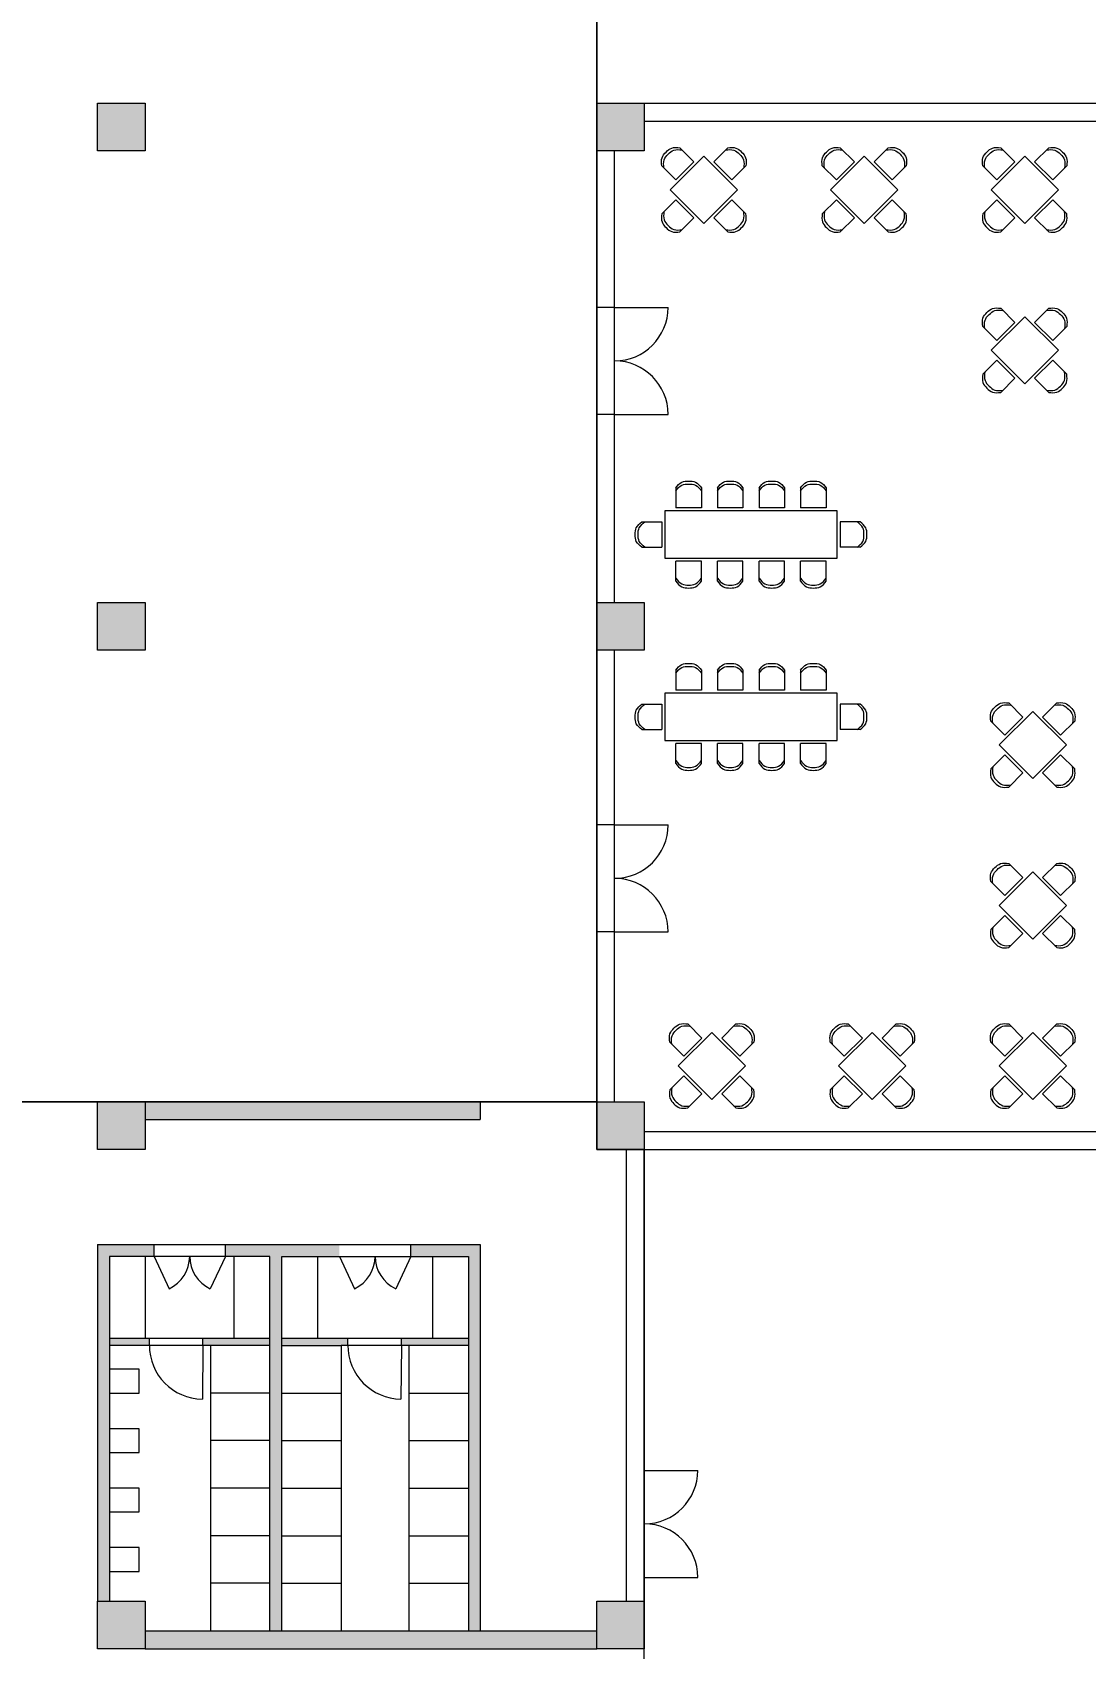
# Model space of a CAD drawing. Header units: metres. Extents: x -302 to 587, y -65 to 94.
# Drawn here: x 89.12 to 106.84, y -15.84 to 11.35 of the extents above; entities that cross this region are included whole.
import ezdxf

# ---------------------------------------------------------------- set-up
doc = ezdxf.new("R2010")
doc.units = ezdxf.units.M
doc.linetypes.add('ACAD_ISO03W100', pattern=[30, 12, -18])
doc.layers.get('0').update_dxf_attribs({"lineweight": 9})
for name, color, linetype, lineweight in [('fanghuo', 1, 'Continuous', 9), ('furniture', 3, 'Continuous', 5), ('glass', 5, 'Continuous', 5), ('hatch', 212, 'ACAD_ISO03W100', 5), ('ProfileEdges', 7, 'Continuous', 9), ('PUB_TEXT', 7, 'Continuous', 9), ('zhuwang', 2, 'Continuous', 13)]:
    doc.layers.add(name, color=color, linetype=linetype, lineweight=lineweight)
doc.dimstyles.new('myyyy', dxfattribs={"dimtxt": 1, "dimasz": 0.18, "dimexe": 0.18, "dimexo": 0.0625, "dimgap": 0.09, "dimtad": 0, "dimtoh": 1, "dimdec": 3, "dimrnd": 0.001, "dimzin": 0, "dimdsep": 46, "dimtxsty": 'Standard', "dimcen": 0.09, "dimadec": 0, "dimazin": 0, "dimtfac": 1, "dimtdec": 3, "dimtofl": 0, "dimtmove": 0, "dimatfit": 3, "dimfxl": 1, "dimtolj": 1, "dimtzin": 0, "dimarcsym": 0})

# ---------------------------------------------------------------- blocks, each defined once
blk = doc.blocks.new('*D67')
at = {"layer": 'Defpoints', "color": 0, "ltscale": 3, "transparency": 16777216}
for p in [(42.367, 68.96), (65.014, 68.96), (91.014, -32.64)]:
    blk.add_point(p, dxfattribs=at)
at = {"layer": 'PUB_TEXT', "color": 0, "lineweight": -2, "ltscale": 3, "transparency": 16777216}
for p, q in [((64.951, 68.96), (42.187, 68.96)), ((42.367, 68.78), (42.367, 20.666)), ((42.367, -32.46), (42.367, 15.653)), ((90.951, -32.64), (42.187, -32.64))]:
    blk.add_line(p, q, dxfattribs=at)
at = {"layer": 'PUB_TEXT', "color": 0, "ltscale": 3, "transparency": 16777216}
for points in [[(42.337, 68.78), (42.397, 68.78), (42.367, 68.96)], [(42.337, -32.46), (42.397, -32.46), (42.367, -32.64)]]:
    blk.add_solid(points, dxfattribs=at)
at = {"layer": 'PUB_TEXT', "color": 0, "ltscale": 3, "transparency": 16777216, "insert": (42.367, 18.16), "char_height": 1, "attachment_point": 5, "rotation": 90}
blk.add_mtext('\\A1;101.600', dxfattribs=at)
blk = doc.blocks.new('*D71')
at = {"layer": 'Defpoints', "color": 0, "ltscale": 3, "transparency": 16777216}
for p in [(56.614, -2.674), (124.614, -7.44), (124.614, -47.631)]:
    blk.add_point(p, dxfattribs=at)
at = {"layer": 'PUB_TEXT', "color": 0, "lineweight": -2, "ltscale": 3, "transparency": 16777216}
for p, q in [((56.614, -2.737), (56.614, -47.811)), ((124.614, -7.503), (124.614, -47.811)), ((56.794, -47.631), (88.274, -47.631)), ((124.434, -47.631), (92.954, -47.631))]:
    blk.add_line(p, q, dxfattribs=at)
at = {"layer": 'PUB_TEXT', "color": 0, "ltscale": 3, "transparency": 16777216}
for points in [[(56.794, -47.601), (56.794, -47.661), (56.614, -47.631)], [(124.434, -47.601), (124.434, -47.661), (124.614, -47.631)]]:
    blk.add_solid(points, dxfattribs=at)
at = {"layer": 'PUB_TEXT', "color": 0, "ltscale": 3, "transparency": 16777216, "insert": (90.614, -47.631), "char_height": 1, "attachment_point": 5}
blk.add_mtext('\\A1;68.000', dxfattribs=at)

msp = doc.modelspace()

# ---------------------------------------------------------------- hatches: boundary and pattern name
at = {"layer": 'hatch', "ltscale": 0.05}
h = msp.add_hatch(color=256, dxfattribs=at)
h.dxf.hatch_style = 1
h.paths.add_polyline_path([(91.0136, 10.1598), (90.2136, 10.1598), (90.2136, 9.3598), (91.0136, 9.3598)])
h = msp.add_hatch(color=256, dxfattribs=at)
h.dxf.hatch_style = 1
h.paths.add_polyline_path([(91.0136, 10.1598), (90.2136, 10.1598), (90.2136, 9.3598), (91.0136, 9.3598)])
h = msp.add_hatch(color=256, dxfattribs=at)
h.dxf.hatch_style = 1
h.paths.add_polyline_path([(99.4136, 10.1598), (98.6136, 10.1598), (98.6136, 9.3598), (99.4136, 9.3598)])
h = msp.add_hatch(color=256, dxfattribs=at)
h.dxf.hatch_style = 1
h.paths.add_polyline_path([(99.4136, 10.1598), (98.6136, 10.1598), (98.6136, 9.3598), (99.4136, 9.3598)])
h = msp.add_hatch(color=256, dxfattribs=at)
h.dxf.hatch_style = 1
h.paths.add_polyline_path([(91.0136, 1.7598), (90.2136, 1.7598), (90.2136, 0.9598), (91.0136, 0.9598)])
h = msp.add_hatch(color=256, dxfattribs=at)
h.dxf.hatch_style = 1
h.paths.add_polyline_path([(91.0136, 1.7598), (90.2136, 1.7598), (90.2136, 0.9598), (91.0136, 0.9598)])
h = msp.add_hatch(color=256, dxfattribs=at)
h.dxf.hatch_style = 1
h.paths.add_polyline_path([(99.4136, 1.7598), (98.6136, 1.7598), (98.6136, 0.9598), (99.4136, 0.9598)])
h = msp.add_hatch(color=256, dxfattribs=at)
h.dxf.hatch_style = 1
h.paths.add_polyline_path([(99.4136, 1.7598), (98.6136, 1.7598), (98.6136, 0.9598), (99.4136, 0.9598)])
h = msp.add_hatch(color=256, dxfattribs=at)
h.dxf.hatch_style = 1
h.paths.add_polyline_path([(91.0136, -7.4402), (91.0136, -6.6402), (90.2136, -6.6402), (90.2136, -7.4402)])
h.paths.add_polyline_path([(91.0136, -6.6402), (91.0136, -6.9402), (96.6536, -6.9402), (96.6536, -6.6402)])
h = msp.add_hatch(color=256, dxfattribs=at)
h.dxf.hatch_style = 1
h.paths.add_polyline_path([(99.4136, -6.6402), (98.6136, -6.6402), (98.6136, -7.4402), (99.4136, -7.4402)])
h = msp.add_hatch(color=256, dxfattribs=at)
h.dxf.hatch_style = 1
h.paths.add_polyline_path([(90.4136, -9.2402), (91.1636, -9.2402), (91.1636, -9.0402), (90.2136, -9.0402), (90.2136, -15.0402), (90.4136, -15.0402)])
h = msp.add_hatch(color=256, dxfattribs=at)
h.dxf.hatch_style = 1
h.paths.add_polyline_path([(96.6536, -9.0402), (95.4836, -9.0402), (95.4836, -9.2402), (96.4536, -9.2402), (96.4536, -15.5402), (96.6536, -15.5402)])
h.paths.add_polyline_path([(94.4256, -10.6202), (93.3136, -10.6202), (93.3136, -10.7402), (94.3136, -10.7402), (94.4256, -10.7402)])
h.paths.add_polyline_path([(96.4536, -10.6202), (95.3256, -10.6202), (95.3256, -10.7402), (96.4536, -10.7402)])
h.paths.add_polyline_path([(93.1136, -10.6202), (91.9856, -10.6202), (91.9856, -10.7402), (92.1136, -10.7402), (93.1136, -10.7402)])
h.paths.add_polyline_path([(91.0856, -10.6202), (90.4136, -10.6202), (90.4136, -10.7402), (91.0856, -10.7402)])
h.paths.add_polyline_path([(91.0136, -15.0402), (90.2136, -15.0402), (90.2136, -15.8402), (91.0136, -15.8402)])
h.paths.add_polyline_path([(98.6136, -15.5402), (91.0136, -15.5402), (91.0136, -15.8402), (98.6136, -15.8402)])
h = msp.add_hatch(color=256, dxfattribs=at)
h.dxf.hatch_style = 1
h.paths.add_polyline_path([(93.3136, -9.2402), (94.2836, -9.2402), (94.2836, -9.0402), (92.3636, -9.0402), (92.3636, -9.2402), (93.1136, -9.2402), (93.1136, -15.5402), (93.3136, -15.5402)])
h = msp.add_hatch(color=256, dxfattribs=at)
h.dxf.hatch_style = 1
h.paths.add_polyline_path([(99.4136, -15.0402), (98.6136, -15.0402), (98.6136, -15.8402), (99.4136, -15.8402)])

# ---------------------------------------------------------------- linework, layer by layer
at = {"ltscale": 0.05}
for p, q in [((98.9136, 6.7247), (98.6136, 6.7247)), ((98.9136, 4.9247), (98.6136, 4.9247)), ((98.9136, -1.9809), (98.6136, -1.9809)), ((98.9136, -3.7809), (98.6136, -3.7809)), ((96.6536, -6.6402), (96.6536, -6.9402)), ((90.2136, -9.0402), (90.2136, -15.0402)), ((90.2136, -9.0402), (96.6536, -9.0402)), ((90.2136, -9.0402), (90.2136, -15.0402)), ((90.4136, -9.2402), (90.4136, -15.0402)), ((93.1136, -9.2402), (90.4136, -9.2402)), ((91.0136, -9.2402), (91.0136, -10.6202)), ((91.1636, -9.2402), (91.1636, -9.0402)), ((92.3636, -9.2402), (92.3636, -9.0402)), ((92.5136, -10.6202), (92.5136, -9.2402)), ((93.1136, -15.5402), (93.1136, -9.2402)), ((93.3136, -15.5402), (93.3136, -9.2402)), ((93.3136, -9.2402), (96.4536, -9.2402)), ((93.9136, -9.2402), (93.9136, -10.6202)), ((95.4836, -9.2402), (95.4836, -9.0402)), ((95.8536, -10.6202), (95.8536, -9.2402)), ((96.4536, -9.2402), (96.4536, -15.5402)), ((96.4536, -9.2402), (96.4536, -15.5402)), ((96.6536, -9.0402), (96.6536, -15.5402)), ((93.1136, -10.6202), (90.4136, -10.6202)), ((92.1136, -10.7402), (90.4136, -10.7402)), ((91.0856, -10.7326), (91.0856, -10.6202)), ((91.9856, -10.7402), (91.9856, -10.6202)), ((92.1136, -10.7402), (92.1136, -15.5402)), ((93.1136, -10.7402), (92.1136, -10.7402)), ((96.4536, -10.6202), (93.3136, -10.6202)), ((93.3136, -10.7402), (94.3136, -10.7402)), ((94.3136, -10.7402), (94.3136, -15.5402)), ((96.4536, -10.7402), (94.3136, -10.7402)), ((94.4256, -10.7402), (94.4256, -10.6202)), ((95.3256, -10.7402), (95.3256, -10.6202)), ((95.4536, -10.7402), (95.4536, -15.5402)), ((90.9136, -11.1402), (90.4136, -11.1402)), ((90.4136, -11.1402), (90.4136, -11.5402)), ((90.9136, -11.5402), (90.9136, -11.1402)), ((90.4136, -11.5402), (90.9136, -11.5402)), ((93.1136, -11.5402), (92.1136, -11.5402)), ((93.3136, -11.5402), (94.3136, -11.5402)), ((95.4536, -11.5402), (96.4536, -11.5402)), ((90.9136, -12.1402), (90.4136, -12.1402)), ((90.4136, -12.1402), (90.4136, -12.5402)), ((90.9136, -12.5402), (90.9136, -12.1402)), ((93.1136, -12.3402), (92.1136, -12.3402)), ((93.3136, -12.3402), (94.3136, -12.3402)), ((95.4536, -12.3402), (96.4536, -12.3402)), ((90.4136, -12.5402), (90.9136, -12.5402)), ((90.9136, -13.1402), (90.4136, -13.1402)), ((90.4136, -13.1402), (90.4136, -13.5402)), ((90.9136, -13.5402), (90.9136, -13.1402)), ((93.1136, -13.1402), (92.1136, -13.1402)), ((93.3136, -13.1402), (94.3136, -13.1402)), ((95.4536, -13.1402), (96.4536, -13.1402)), ((90.4136, -13.5402), (90.9136, -13.5402)), ((93.1136, -13.9402), (92.1136, -13.9402)), ((93.3136, -13.9402), (94.3136, -13.9402)), ((95.4536, -13.9402), (96.4536, -13.9402)), ((90.9136, -14.1402), (90.4136, -14.1402)), ((90.4136, -14.1402), (90.4136, -14.5402)), ((90.9136, -14.5402), (90.9136, -14.1402)), ((90.4136, -14.5402), (90.9136, -14.5402)), ((93.1136, -14.7402), (92.1136, -14.7402)), ((93.3136, -14.7402), (94.3136, -14.7402)), ((95.4536, -14.7402), (96.4536, -14.7402))]:
    msp.add_line(p, q, dxfattribs=at)
for p, q in [((91.0136, -6.6402), (96.6536, -6.6402)), ((91.0136, -6.9402), (96.6536, -6.9402)), ((99.1136, -15.0402), (99.1136, -7.4402)), ((99.4136, -7.4402), (99.4136, -15.0402)), ((91.0136, -15.5402), (98.6136, -15.5402)), ((91.0136, -15.8402), (98.6136, -15.8402))]:
    msp.add_line(p, q)
at = {"layer": 'fanghuo', "ltscale": 3}
for points in [[(116.2136, 68.9598), (98.6136, 68.9598), (98.6136, -7.4402), (124.6136, -7.4402), (124.6136, 60.5598), (116.2136, 60.5598), (116.2136, 68.9598)], [(98.6136, 59.7598), (65.0136, 59.7598), (65.0136, 9.3598), (82.6136, 9.3598), (82.6136, -1.0402), (88.2136, -1.0402), (88.2136, -6.6402), (98.6136, -6.6402), (98.6136, 59.7598)], [(65.0136, 10.1598), (56.6136, 10.1598), (56.6136, -2.6742), (86.5796, -32.6402), (99.4136, -32.6402), (99.4136, -7.4402), (98.6136, -7.4402), (98.6136, -6.6402), (88.2136, -6.6402), (88.2136, -1.0402), (82.6136, -1.0402), (82.6136, 9.3598), (65.0136, 9.3598), (65.0136, 10.1598)]]:
    msp.add_lwpolyline(points, dxfattribs=at)
at = {"layer": 'furniture', "ltscale": 0.05}
for p, q in [((100.415, 9.2682), (99.8493, 8.7025)), ((100.0119, 9.4096), (100.2488, 9.1727)), ((100.9807, 8.7025), (100.415, 9.2682)), ((100.8181, 9.4096), (100.5812, 9.1727)), ((103.115, 9.2682), (102.5493, 8.7025)), ((102.7119, 9.4096), (102.9488, 9.1727)), ((103.6807, 8.7025), (103.115, 9.2682)), ((103.5181, 9.4096), (103.2812, 9.1727)), ((105.815, 9.2682), (105.2493, 8.7025)), ((105.4119, 9.4096), (105.6488, 9.1727)), ((106.3807, 8.7025), (105.815, 9.2682)), ((106.2181, 9.4096), (105.9812, 9.1727)), ((99.7079, 9.1056), (99.9448, 8.8687)), ((100.2488, 9.1727), (99.9448, 8.8687)), ((100.8852, 8.8687), (100.5812, 9.1727)), ((101.1221, 9.1056), (100.8852, 8.8687)), ((102.4079, 9.1056), (102.6448, 8.8687)), ((102.9488, 9.1727), (102.6448, 8.8687)), ((103.5852, 8.8687), (103.2812, 9.1727)), ((103.8221, 9.1056), (103.5852, 8.8687)), ((105.1079, 9.1056), (105.3448, 8.8687)), ((105.6488, 9.1727), (105.3448, 8.8687)), ((106.2852, 8.8687), (105.9812, 9.1727)), ((106.5221, 9.1056), (106.2852, 8.8687)), ((99.8493, 8.7025), (100.415, 8.1368)), ((100.415, 8.1368), (100.9807, 8.7025)), ((102.5493, 8.7025), (103.115, 8.1368)), ((103.115, 8.1368), (103.6807, 8.7025)), ((105.2493, 8.7025), (105.815, 8.1368)), ((105.815, 8.1368), (106.3807, 8.7025)), ((99.7079, 8.2995), (99.9448, 8.5363)), ((100.2488, 8.2323), (99.9448, 8.5363)), ((100.8852, 8.5363), (100.5812, 8.2323)), ((101.1221, 8.2995), (100.8852, 8.5363)), ((102.4079, 8.2995), (102.6448, 8.5363)), ((102.9488, 8.2323), (102.6448, 8.5363)), ((103.5852, 8.5363), (103.2812, 8.2323)), ((103.8221, 8.2995), (103.5852, 8.5363)), ((105.1079, 8.2995), (105.3448, 8.5363)), ((105.6488, 8.2323), (105.3448, 8.5363)), ((106.2852, 8.5363), (105.9812, 8.2323)), ((106.5221, 8.2995), (106.2852, 8.5363)), ((100.0119, 7.9954), (100.2488, 8.2323)), ((100.8181, 7.9954), (100.5812, 8.2323)), ((102.7119, 7.9954), (102.9488, 8.2323)), ((103.5181, 7.9954), (103.2812, 8.2323)), ((105.4119, 7.9954), (105.6488, 8.2323)), ((106.2181, 7.9954), (105.9812, 8.2323)), ((105.815, 6.5682), (105.2493, 6.0025)), ((105.4119, 6.7096), (105.6488, 6.4727)), ((106.3807, 6.0025), (105.815, 6.5682)), ((106.2181, 6.7096), (105.9812, 6.4727)), ((105.1079, 6.4056), (105.3448, 6.1687)), ((105.6488, 6.4727), (105.3448, 6.1687)), ((106.2852, 6.1687), (105.9812, 6.4727)), ((106.5221, 6.4056), (106.2852, 6.1687)), ((105.2493, 6.0025), (105.815, 5.4368)), ((105.815, 5.4368), (106.3807, 6.0025)), ((105.1079, 5.5995), (105.3448, 5.8363)), ((105.6488, 5.5323), (105.3448, 5.8363)), ((106.2852, 5.8363), (105.9812, 5.5323)), ((106.5221, 5.5995), (106.2852, 5.8363)), ((105.4119, 5.2954), (105.6488, 5.5323)), ((106.2181, 5.2954), (105.9812, 5.5323)), ((99.944, 3.6883), (99.944, 3.3533)), ((100.374, 3.6883), (100.374, 3.3533)), ((100.644, 3.6883), (100.644, 3.3533)), ((101.074, 3.6883), (101.074, 3.3533)), ((101.344, 3.6883), (101.344, 3.3533)), ((101.774, 3.6883), (101.774, 3.3533)), ((102.044, 3.6883), (102.044, 3.3533)), ((102.474, 3.6883), (102.474, 3.3533)), ((102.659, 3.3033), (99.759, 3.3033)), ((99.759, 3.3033), (99.759, 2.5033)), ((100.374, 3.3533), (99.944, 3.3533)), ((101.074, 3.3533), (100.644, 3.3533)), ((101.774, 3.3533), (101.344, 3.3533)), ((102.474, 3.3533), (102.044, 3.3533)), ((102.659, 2.5033), (102.659, 3.3033)), ((99.374, 3.1183), (99.709, 3.1183)), ((99.709, 3.1183), (99.709, 2.6883)), ((103.044, 3.1183), (102.709, 3.1183)), ((102.709, 3.1183), (102.709, 2.6883)), ((99.374, 2.6883), (99.709, 2.6883)), ((99.759, 2.5033), (102.659, 2.5033)), ((100.374, 2.4533), (99.944, 2.4533)), ((99.944, 2.1183), (99.944, 2.4533)), ((100.374, 2.1183), (100.374, 2.4533)), ((101.074, 2.4533), (100.644, 2.4533)), ((100.644, 2.1183), (100.644, 2.4533)), ((101.074, 2.1183), (101.074, 2.4533)), ((101.774, 2.4533), (101.344, 2.4533)), ((101.344, 2.1183), (101.344, 2.4533)), ((101.774, 2.1183), (101.774, 2.4533)), ((102.474, 2.4533), (102.044, 2.4533)), ((102.044, 2.1183), (102.044, 2.4533)), ((102.474, 2.1183), (102.474, 2.4533)), ((103.044, 2.6883), (102.709, 2.6883)), ((99.944, 0.6208), (99.944, 0.2858)), ((100.374, 0.6208), (100.374, 0.2858)), ((100.644, 0.6208), (100.644, 0.2858)), ((101.074, 0.6208), (101.074, 0.2858)), ((101.344, 0.6208), (101.344, 0.2858)), ((101.774, 0.6208), (101.774, 0.2858)), ((102.044, 0.6208), (102.044, 0.2858)), ((102.474, 0.6208), (102.474, 0.2858)), ((100.374, 0.2858), (99.944, 0.2858)), ((101.074, 0.2858), (100.644, 0.2858)), ((101.774, 0.2858), (101.344, 0.2858)), ((102.474, 0.2858), (102.044, 0.2858)), ((99.374, 0.0508), (99.709, 0.0508)), ((99.709, 0.0508), (99.709, -0.3792)), ((102.659, 0.2358), (99.759, 0.2358)), ((99.759, 0.2358), (99.759, -0.5642)), ((102.659, -0.5642), (102.659, 0.2358)), ((103.044, 0.0508), (102.709, 0.0508)), ((102.709, 0.0508), (102.709, -0.3792)), ((105.5462, 0.0701), (105.7831, -0.1668)), ((106.3523, 0.0701), (106.1154, -0.1668)), ((105.2422, -0.234), (105.479, -0.4709)), ((105.9493, -0.0713), (105.3836, -0.637)), ((105.7831, -0.1668), (105.479, -0.4709)), ((106.5149, -0.637), (105.9493, -0.0713)), ((106.4195, -0.4709), (106.1154, -0.1668)), ((106.6564, -0.234), (106.4195, -0.4709)), ((99.374, -0.3792), (99.709, -0.3792)), ((103.044, -0.3792), (102.709, -0.3792)), ((99.759, -0.5642), (102.659, -0.5642)), ((100.374, -0.6142), (99.944, -0.6142)), ((99.944, -0.9492), (99.944, -0.6142)), ((100.374, -0.9492), (100.374, -0.6142)), ((101.074, -0.6142), (100.644, -0.6142)), ((100.644, -0.9492), (100.644, -0.6142)), ((101.074, -0.9492), (101.074, -0.6142)), ((101.774, -0.6142), (101.344, -0.6142)), ((101.344, -0.9492), (101.344, -0.6142)), ((101.774, -0.9492), (101.774, -0.6142)), ((102.474, -0.6142), (102.044, -0.6142)), ((102.044, -0.9492), (102.044, -0.6142)), ((102.474, -0.9492), (102.474, -0.6142)), ((105.2422, -1.0401), (105.479, -0.8032)), ((105.3836, -0.637), (105.9493, -1.2027)), ((105.7831, -1.1072), (105.479, -0.8032)), ((105.9493, -1.2027), (106.5149, -0.637)), ((106.4195, -0.8032), (106.1154, -1.1072)), ((106.6564, -1.0401), (106.4195, -0.8032)), ((105.5462, -1.3441), (105.7831, -1.1072)), ((106.3523, -1.3441), (106.1154, -1.1072)), ((105.5462, -2.6299), (105.7831, -2.8668)), ((106.3523, -2.6299), (106.1154, -2.8668)), ((105.2422, -2.934), (105.479, -3.1709)), ((105.9493, -2.7713), (105.3836, -3.337)), ((105.7831, -2.8668), (105.479, -3.1709)), ((106.5149, -3.337), (105.9493, -2.7713)), ((106.4195, -3.1709), (106.1154, -2.8668)), ((106.6564, -2.934), (106.4195, -3.1709)), ((105.2422, -3.7401), (105.479, -3.5032)), ((105.3836, -3.337), (105.9493, -3.9027)), ((105.7831, -3.8072), (105.479, -3.5032)), ((105.9493, -3.9027), (106.5149, -3.337)), ((106.4195, -3.5032), (106.1154, -3.8072)), ((106.6564, -3.7401), (106.4195, -3.5032)), ((105.5462, -4.0441), (105.7831, -3.8072)), ((106.3523, -4.0441), (106.1154, -3.8072)), ((100.1462, -5.3299), (100.3831, -5.5668)), ((100.9523, -5.3299), (100.7154, -5.5668)), ((102.8462, -5.3299), (103.0831, -5.5668)), ((103.6523, -5.3299), (103.4154, -5.5668)), ((105.5462, -5.3299), (105.7831, -5.5668)), ((106.3523, -5.3299), (106.1154, -5.5668)), ((99.8422, -5.634), (100.079, -5.8709)), ((100.5493, -5.4713), (99.9836, -6.037)), ((100.3831, -5.5668), (100.079, -5.8709)), ((101.1149, -6.037), (100.5493, -5.4713)), ((101.0195, -5.8709), (100.7154, -5.5668)), ((101.2564, -5.634), (101.0195, -5.8709)), ((102.5422, -5.634), (102.779, -5.8709)), ((103.2493, -5.4713), (102.6836, -6.037)), ((103.0831, -5.5668), (102.779, -5.8709)), ((103.8149, -6.037), (103.2493, -5.4713)), ((103.7195, -5.8709), (103.4154, -5.5668)), ((103.9564, -5.634), (103.7195, -5.8709)), ((105.2422, -5.634), (105.479, -5.8709)), ((105.9493, -5.4713), (105.3836, -6.037)), ((105.7831, -5.5668), (105.479, -5.8709)), ((106.5149, -6.037), (105.9493, -5.4713)), ((106.4195, -5.8709), (106.1154, -5.5668)), ((106.6564, -5.634), (106.4195, -5.8709)), ((99.8422, -6.4401), (100.079, -6.2032)), ((99.9836, -6.037), (100.5493, -6.6027)), ((100.3831, -6.5072), (100.079, -6.2032)), ((100.5493, -6.6027), (101.1149, -6.037)), ((101.0195, -6.2032), (100.7154, -6.5072)), ((101.2564, -6.4401), (101.0195, -6.2032)), ((102.5422, -6.4401), (102.779, -6.2032)), ((102.6836, -6.037), (103.2493, -6.6027)), ((103.0831, -6.5072), (102.779, -6.2032)), ((103.2493, -6.6027), (103.8149, -6.037)), ((103.7195, -6.2032), (103.4154, -6.5072)), ((103.9564, -6.4401), (103.7195, -6.2032)), ((105.2422, -6.4401), (105.479, -6.2032)), ((105.3836, -6.037), (105.9493, -6.6027)), ((105.7831, -6.5072), (105.479, -6.2032)), ((105.9493, -6.6027), (106.5149, -6.037)), ((106.4195, -6.2032), (106.1154, -6.5072)), ((106.6564, -6.4401), (106.4195, -6.2032)), ((100.1462, -6.7441), (100.3831, -6.5072)), ((100.9523, -6.7441), (100.7154, -6.5072)), ((102.8462, -6.7441), (103.0831, -6.5072)), ((103.6523, -6.7441), (103.4154, -6.5072)), ((105.5462, -6.7441), (105.7831, -6.5072)), ((106.3523, -6.7441), (106.1154, -6.5072))]:
    msp.add_line(p, q, dxfattribs=at)
for points in [[(99.7079, 9.1056), (99.7114, 9.2435), (99.7786, 9.3389), (99.8741, 9.4061), (100.0119, 9.4096)], [(99.7432, 9.0702), (99.7468, 9.2081), (99.814, 9.3036), (99.9094, 9.3707), (100.0473, 9.3743)], [(100.7827, 9.3743), (100.9206, 9.3707), (101.016, 9.3036), (101.0832, 9.2081), (101.0868, 9.0702)], [(100.8181, 9.4096), (100.9559, 9.4061), (101.0514, 9.3389), (101.1186, 9.2435), (101.1221, 9.1056)], [(102.4079, 9.1056), (102.4114, 9.2435), (102.4786, 9.3389), (102.5741, 9.4061), (102.7119, 9.4096)], [(102.4432, 9.0702), (102.4468, 9.2081), (102.514, 9.3036), (102.6094, 9.3707), (102.7473, 9.3743)], [(103.4827, 9.3743), (103.6206, 9.3707), (103.716, 9.3036), (103.7832, 9.2081), (103.7868, 9.0702)], [(103.5181, 9.4096), (103.6559, 9.4061), (103.7514, 9.3389), (103.8186, 9.2435), (103.8221, 9.1056)], [(105.1079, 9.1056), (105.1114, 9.2435), (105.1786, 9.3389), (105.2741, 9.4061), (105.4119, 9.4096)], [(105.1432, 9.0702), (105.1468, 9.2081), (105.214, 9.3036), (105.3094, 9.3707), (105.4473, 9.3743)], [(106.1827, 9.3743), (106.3206, 9.3707), (106.416, 9.3036), (106.4832, 9.2081), (106.4868, 9.0702)], [(106.2181, 9.4096), (106.3559, 9.4061), (106.4514, 9.3389), (106.5186, 9.2435), (106.5221, 9.1056)], [(99.7079, 8.2995), (99.7114, 8.1616), (99.7786, 8.0661), (99.8741, 7.9989), (100.0119, 7.9954)], [(99.7432, 8.3348), (99.7468, 8.1969), (99.814, 8.1015), (99.9094, 8.0343), (100.0473, 8.0308)], [(100.7827, 8.0308), (100.9206, 8.0343), (101.016, 8.1015), (101.0832, 8.1969), (101.0868, 8.3348)], [(100.8181, 7.9954), (100.9559, 7.9989), (101.0514, 8.0661), (101.1186, 8.1616), (101.1221, 8.2995)], [(102.4079, 8.2995), (102.4114, 8.1616), (102.4786, 8.0661), (102.5741, 7.9989), (102.7119, 7.9954)], [(102.4432, 8.3348), (102.4468, 8.1969), (102.514, 8.1015), (102.6094, 8.0343), (102.7473, 8.0308)], [(103.4827, 8.0308), (103.6206, 8.0343), (103.716, 8.1015), (103.7832, 8.1969), (103.7868, 8.3348)], [(103.5181, 7.9954), (103.6559, 7.9989), (103.7514, 8.0661), (103.8186, 8.1616), (103.8221, 8.2995)], [(105.1079, 8.2995), (105.1114, 8.1616), (105.1786, 8.0661), (105.2741, 7.9989), (105.4119, 7.9954)], [(105.1432, 8.3348), (105.1468, 8.1969), (105.214, 8.1015), (105.3094, 8.0343), (105.4473, 8.0308)], [(106.1827, 8.0308), (106.3206, 8.0343), (106.416, 8.1015), (106.4832, 8.1969), (106.4868, 8.3348)], [(106.2181, 7.9954), (106.3559, 7.9989), (106.4514, 8.0661), (106.5186, 8.1616), (106.5221, 8.2995)], [(105.1079, 6.4056), (105.1114, 6.5435), (105.1786, 6.6389), (105.2741, 6.7061), (105.4119, 6.7096)], [(105.1432, 6.3702), (105.1468, 6.5081), (105.214, 6.6036), (105.3094, 6.6707), (105.4473, 6.6743)], [(106.1827, 6.6743), (106.3206, 6.6707), (106.416, 6.6036), (106.4832, 6.5081), (106.4868, 6.3702)], [(106.2181, 6.7096), (106.3559, 6.7061), (106.4514, 6.6389), (106.5186, 6.5435), (106.5221, 6.4056)], [(105.1079, 5.5995), (105.1114, 5.4616), (105.1786, 5.3661), (105.2741, 5.2989), (105.4119, 5.2954)], [(105.1432, 5.6348), (105.1468, 5.4969), (105.214, 5.4015), (105.3094, 5.3343), (105.4473, 5.3308)], [(106.1827, 5.3308), (106.3206, 5.3343), (106.416, 5.4015), (106.4832, 5.4969), (106.4868, 5.6348)], [(106.2181, 5.2954), (106.3559, 5.2989), (106.4514, 5.3661), (106.5186, 5.4616), (106.5221, 5.5995)], [(99.944, 3.6883), (100.044, 3.7833), (100.159, 3.8033), (100.274, 3.7833), (100.374, 3.6883)], [(99.944, 3.6383), (100.044, 3.7333), (100.159, 3.7533), (100.274, 3.7333), (100.374, 3.6383)], [(100.644, 3.6883), (100.744, 3.7833), (100.859, 3.8033), (100.974, 3.7833), (101.074, 3.6883)], [(100.644, 3.6383), (100.744, 3.7333), (100.859, 3.7533), (100.974, 3.7333), (101.074, 3.6383)], [(101.344, 3.6883), (101.444, 3.7833), (101.559, 3.8033), (101.674, 3.7833), (101.774, 3.6883)], [(101.344, 3.6383), (101.444, 3.7333), (101.559, 3.7533), (101.674, 3.7333), (101.774, 3.6383)], [(102.044, 3.6883), (102.144, 3.7833), (102.259, 3.8033), (102.374, 3.7833), (102.474, 3.6883)], [(102.044, 3.6383), (102.144, 3.7333), (102.259, 3.7533), (102.374, 3.7333), (102.474, 3.6383)], [(99.374, 2.6883), (99.279, 2.7883), (99.259, 2.9033), (99.279, 3.0183), (99.374, 3.1183)], [(99.424, 2.6883), (99.329, 2.7883), (99.309, 2.9033), (99.329, 3.0183), (99.424, 3.1183)], [(102.994, 2.6883), (103.089, 2.7883), (103.109, 2.9033), (103.089, 3.0183), (102.994, 3.1183)], [(103.044, 2.6883), (103.139, 2.7883), (103.159, 2.9033), (103.139, 3.0183), (103.044, 3.1183)], [(99.944, 2.1683), (100.044, 2.0733), (100.159, 2.0533), (100.274, 2.0733), (100.374, 2.1683)], [(99.944, 2.1183), (100.044, 2.0233), (100.159, 2.0033), (100.274, 2.0233), (100.374, 2.1183)], [(100.644, 2.1683), (100.744, 2.0733), (100.859, 2.0533), (100.974, 2.0733), (101.074, 2.1683)], [(100.644, 2.1183), (100.744, 2.0233), (100.859, 2.0033), (100.974, 2.0233), (101.074, 2.1183)], [(101.344, 2.1683), (101.444, 2.0733), (101.559, 2.0533), (101.674, 2.0733), (101.774, 2.1683)], [(101.344, 2.1183), (101.444, 2.0233), (101.559, 2.0033), (101.674, 2.0233), (101.774, 2.1183)], [(102.044, 2.1683), (102.144, 2.0733), (102.259, 2.0533), (102.374, 2.0733), (102.474, 2.1683)], [(102.044, 2.1183), (102.144, 2.0233), (102.259, 2.0033), (102.374, 2.0233), (102.474, 2.1183)], [(99.944, 0.6208), (100.044, 0.7158), (100.159, 0.7358), (100.274, 0.7158), (100.374, 0.6208)], [(99.944, 0.5708), (100.044, 0.6658), (100.159, 0.6858), (100.274, 0.6658), (100.374, 0.5708)], [(100.644, 0.6208), (100.744, 0.7158), (100.859, 0.7358), (100.974, 0.7158), (101.074, 0.6208)], [(100.644, 0.5708), (100.744, 0.6658), (100.859, 0.6858), (100.974, 0.6658), (101.074, 0.5708)], [(101.344, 0.6208), (101.444, 0.7158), (101.559, 0.7358), (101.674, 0.7158), (101.774, 0.6208)], [(101.344, 0.5708), (101.444, 0.6658), (101.559, 0.6858), (101.674, 0.6658), (101.774, 0.5708)], [(102.044, 0.6208), (102.144, 0.7158), (102.259, 0.7358), (102.374, 0.7158), (102.474, 0.6208)], [(102.044, 0.5708), (102.144, 0.6658), (102.259, 0.6858), (102.374, 0.6658), (102.474, 0.5708)], [(99.374, -0.3792), (99.279, -0.2792), (99.259, -0.1642), (99.279, -0.0492), (99.374, 0.0508)], [(99.424, -0.3792), (99.329, -0.2792), (99.309, -0.1642), (99.329, -0.0492), (99.424, 0.0508)], [(102.994, -0.3792), (103.089, -0.2792), (103.109, -0.1642), (103.089, -0.0492), (102.994, 0.0508)], [(103.044, -0.3792), (103.139, -0.2792), (103.159, -0.1642), (103.139, -0.0492), (103.044, 0.0508)], [(105.2422, -0.234), (105.2457, -0.0961), (105.3129, -0.0006), (105.4083, 0.0665), (105.5462, 0.0701)], [(105.2775, -0.2693), (105.281, -0.1314), (105.3482, -0.036), (105.4437, 0.0312), (105.5816, 0.0347)], [(106.317, 0.0347), (106.4548, 0.0312), (106.5503, -0.036), (106.6175, -0.1314), (106.621, -0.2693)], [(106.3523, 0.0701), (106.4902, 0.0665), (106.5857, -0.0006), (106.6528, -0.0961), (106.6564, -0.234)], [(99.944, -0.8992), (100.044, -0.9942), (100.159, -1.0142), (100.274, -0.9942), (100.374, -0.8992)], [(99.944, -0.9492), (100.044, -1.0442), (100.159, -1.0642), (100.274, -1.0442), (100.374, -0.9492)], [(100.644, -0.8992), (100.744, -0.9942), (100.859, -1.0142), (100.974, -0.9942), (101.074, -0.8992)], [(100.644, -0.9492), (100.744, -1.0442), (100.859, -1.0642), (100.974, -1.0442), (101.074, -0.9492)], [(101.344, -0.8992), (101.444, -0.9942), (101.559, -1.0142), (101.674, -0.9942), (101.774, -0.8992)], [(101.344, -0.9492), (101.444, -1.0442), (101.559, -1.0642), (101.674, -1.0442), (101.774, -0.9492)], [(102.044, -0.8992), (102.144, -0.9942), (102.259, -1.0142), (102.374, -0.9942), (102.474, -0.8992)], [(102.044, -0.9492), (102.144, -1.0442), (102.259, -1.0642), (102.374, -1.0442), (102.474, -0.9492)], [(105.2422, -1.0401), (105.2457, -1.178), (105.3129, -1.2734), (105.4083, -1.3406), (105.5462, -1.3441)], [(105.2775, -1.0047), (105.281, -1.1426), (105.3482, -1.2381), (105.4437, -1.3052), (105.5816, -1.3088)], [(106.317, -1.3088), (106.4548, -1.3052), (106.5503, -1.2381), (106.6175, -1.1426), (106.621, -1.0047)], [(106.3523, -1.3441), (106.4902, -1.3406), (106.5857, -1.2734), (106.6528, -1.178), (106.6564, -1.0401)], [(105.2422, -2.934), (105.2457, -2.7961), (105.3129, -2.7006), (105.4083, -2.6335), (105.5462, -2.6299)], [(105.2775, -2.9693), (105.281, -2.8314), (105.3482, -2.736), (105.4437, -2.6688), (105.5816, -2.6653)], [(106.317, -2.6653), (106.4548, -2.6688), (106.5503, -2.736), (106.6175, -2.8314), (106.621, -2.9693)], [(106.3523, -2.6299), (106.4902, -2.6335), (106.5857, -2.7006), (106.6528, -2.7961), (106.6564, -2.934)], [(105.2422, -3.7401), (105.2457, -3.878), (105.3129, -3.9734), (105.4083, -4.0406), (105.5462, -4.0441)], [(105.2775, -3.7047), (105.281, -3.8426), (105.3482, -3.9381), (105.4437, -4.0052), (105.5816, -4.0088)], [(106.317, -4.0088), (106.4548, -4.0052), (106.5503, -3.9381), (106.6175, -3.8426), (106.621, -3.7047)], [(106.3523, -4.0441), (106.4902, -4.0406), (106.5857, -3.9734), (106.6528, -3.878), (106.6564, -3.7401)], [(99.8422, -5.634), (99.8457, -5.4961), (99.9129, -5.4006), (100.0083, -5.3335), (100.1462, -5.3299)], [(99.8775, -5.6693), (99.881, -5.5314), (99.9482, -5.436), (100.0437, -5.3688), (100.1816, -5.3653)], [(100.917, -5.3653), (101.0548, -5.3688), (101.1503, -5.436), (101.2175, -5.5314), (101.221, -5.6693)], [(100.9523, -5.3299), (101.0902, -5.3335), (101.1857, -5.4006), (101.2528, -5.4961), (101.2564, -5.634)], [(102.5422, -5.634), (102.5457, -5.4961), (102.6129, -5.4006), (102.7083, -5.3335), (102.8462, -5.3299)], [(102.5775, -5.6693), (102.581, -5.5314), (102.6482, -5.436), (102.7437, -5.3688), (102.8816, -5.3653)], [(103.617, -5.3653), (103.7548, -5.3688), (103.8503, -5.436), (103.9175, -5.5314), (103.921, -5.6693)], [(103.6523, -5.3299), (103.7902, -5.3335), (103.8857, -5.4006), (103.9528, -5.4961), (103.9564, -5.634)], [(105.2422, -5.634), (105.2457, -5.4961), (105.3129, -5.4006), (105.4083, -5.3335), (105.5462, -5.3299)], [(105.2775, -5.6693), (105.281, -5.5314), (105.3482, -5.436), (105.4437, -5.3688), (105.5816, -5.3653)], [(106.317, -5.3653), (106.4548, -5.3688), (106.5503, -5.436), (106.6175, -5.5314), (106.621, -5.6693)], [(106.3523, -5.3299), (106.4902, -5.3335), (106.5857, -5.4006), (106.6528, -5.4961), (106.6564, -5.634)], [(99.8422, -6.4401), (99.8457, -6.578), (99.9129, -6.6734), (100.0083, -6.7406), (100.1462, -6.7441)], [(99.8775, -6.4047), (99.881, -6.5426), (99.9482, -6.6381), (100.0437, -6.7052), (100.1816, -6.7088)], [(100.917, -6.7088), (101.0548, -6.7052), (101.1503, -6.6381), (101.2175, -6.5426), (101.221, -6.4047)], [(100.9523, -6.7441), (101.0902, -6.7406), (101.1857, -6.6734), (101.2528, -6.578), (101.2564, -6.4401)], [(102.5422, -6.4401), (102.5457, -6.578), (102.6129, -6.6734), (102.7083, -6.7406), (102.8462, -6.7441)], [(102.5775, -6.4047), (102.581, -6.5426), (102.6482, -6.6381), (102.7437, -6.7052), (102.8816, -6.7088)], [(103.617, -6.7088), (103.7548, -6.7052), (103.8503, -6.6381), (103.9175, -6.5426), (103.921, -6.4047)], [(103.6523, -6.7441), (103.7902, -6.7406), (103.8857, -6.6734), (103.9528, -6.578), (103.9564, -6.4401)], [(105.2422, -6.4401), (105.2457, -6.578), (105.3129, -6.6734), (105.4083, -6.7406), (105.5462, -6.7441)], [(105.2775, -6.4047), (105.281, -6.5426), (105.3482, -6.6381), (105.4437, -6.7052), (105.5816, -6.7088)], [(106.317, -6.7088), (106.4548, -6.7052), (106.5503, -6.6381), (106.6175, -6.5426), (106.621, -6.4047)], [(106.3523, -6.7441), (106.4902, -6.7406), (106.5857, -6.6734), (106.6528, -6.578), (106.6564, -6.4401)]]:
    msp.add_spline(points, degree=3, dxfattribs=at)
at = {"layer": 'glass', "ltscale": 0.05}
for p, q in [((98.9136, 6.7247), (99.8136, 6.7247)), ((98.9136, 4.9247), (99.8136, 4.9247)), ((98.9136, -1.9809), (99.8136, -1.9809)), ((98.9136, -3.7809), (99.8136, -3.7809)), ((91.1636, -9.2402), (91.4166, -9.7842)), ((92.3636, -9.2402), (92.1106, -9.7842)), ((94.2836, -9.2402), (94.5366, -9.7842)), ((95.4836, -9.2402), (95.2306, -9.7842)), ((91.9856, -10.7402), (91.978, -11.6402)), ((95.3256, -10.7402), (95.318, -11.6402)), ((99.4136, -12.8402), (100.3136, -12.8402)), ((99.4136, -14.6402), (100.3136, -14.6402))]:
    msp.add_line(p, q, dxfattribs=at)
for centre, radius, start, end in [((98.9136, 6.7247), 0.9, 270, 0), ((98.9136, 4.9247), 0.9, 0, 90), ((98.9136, -1.9809), 0.9, 270, 0), ((98.9136, -3.7809), 0.9, 0, 90), ((91.1636, -9.2402), 0.6, 294.93796, 0), ((92.3636, -9.2402), 0.6, 180, 245.06204), ((94.2836, -9.2402), 0.6, 294.93796, 0), ((95.4836, -9.2402), 0.6, 180, 245.06204), ((91.9856, -10.7402), 0.9, 179.51802, 269.51802), ((95.3256, -10.7402), 0.9, 179.51802, 269.51802), ((99.4136, -12.8402), 0.9, 270, 0), ((99.4136, -14.6402), 0.9, 0, 90)]:
    msp.add_arc(centre, radius, start, end, dxfattribs=at)
at = {"layer": 'ProfileEdges', "ltscale": 0.05}
for p, q in [((99.4136, 10.1598), (107.0136, 10.1598)), ((99.4136, 9.8598), (107.0136, 9.8598)), ((98.6136, -6.6402), (98.6136, 9.3598)), ((98.9136, 1.7598), (98.9136, 9.3598)), ((98.9136, -6.6402), (98.9136, 0.9598)), ((99.4136, -7.1402), (107.0136, -7.1402)), ((99.4136, -32.6402), (99.4136, -7.4402)), ((99.4136, -7.4402), (124.6136, -7.4402))]:
    msp.add_line(p, q, dxfattribs=at)
at = {"layer": 'zhuwang'}
for points in [[(90.2136, 10.1598), (91.0136, 10.1598), (91.0136, 9.3598), (90.2136, 9.3598)], [(98.6136, 10.1598), (99.4136, 10.1598), (99.4136, 9.3598), (98.6136, 9.3598)], [(90.2136, 1.7598), (91.0136, 1.7598), (91.0136, 0.9598), (90.2136, 0.9598)], [(98.6136, 1.7598), (99.4136, 1.7598), (99.4136, 0.9598), (98.6136, 0.9598)], [(90.2136, -6.6402), (91.0136, -6.6402), (91.0136, -7.4402), (90.2136, -7.4402)], [(98.6136, -6.6402), (99.4136, -6.6402), (99.4136, -7.4402), (98.6136, -7.4402)], [(90.2136, -15.0402), (91.0136, -15.0402), (91.0136, -15.8402), (90.2136, -15.8402)], [(98.6136, -15.0402), (99.4136, -15.0402), (99.4136, -15.8402), (98.6136, -15.8402)]]:
    msp.add_lwpolyline(points, close=True, dxfattribs=at)

# ---------------------------------------------------------------- dimensions: what is measured, and where the dimension line sits
at = {"layer": 'PUB_TEXT', "ltscale": 3}
dim = msp.add_linear_dim(base=(42.3673, 68.9598), p1=(91.0136, -32.6402), p2=(65.0136, 68.9598), angle=270, dimstyle='myyyy', dxfattribs=at)
dim.commit()
dim.dimension.update_dxf_attribs({"geometry": '*D67', "text_midpoint": (42.3673, 18.1598)})
dim = msp.add_linear_dim(base=(124.6136, -47.6309), p1=(56.6136, -2.6742), p2=(124.6136, -7.4402), dimstyle='myyyy', dxfattribs=at)
dim.commit()
dim.dimension.update_dxf_attribs({"geometry": '*D71', "text_midpoint": (90.6136, -47.6309)})

doc.saveas('drawing.dxf')
